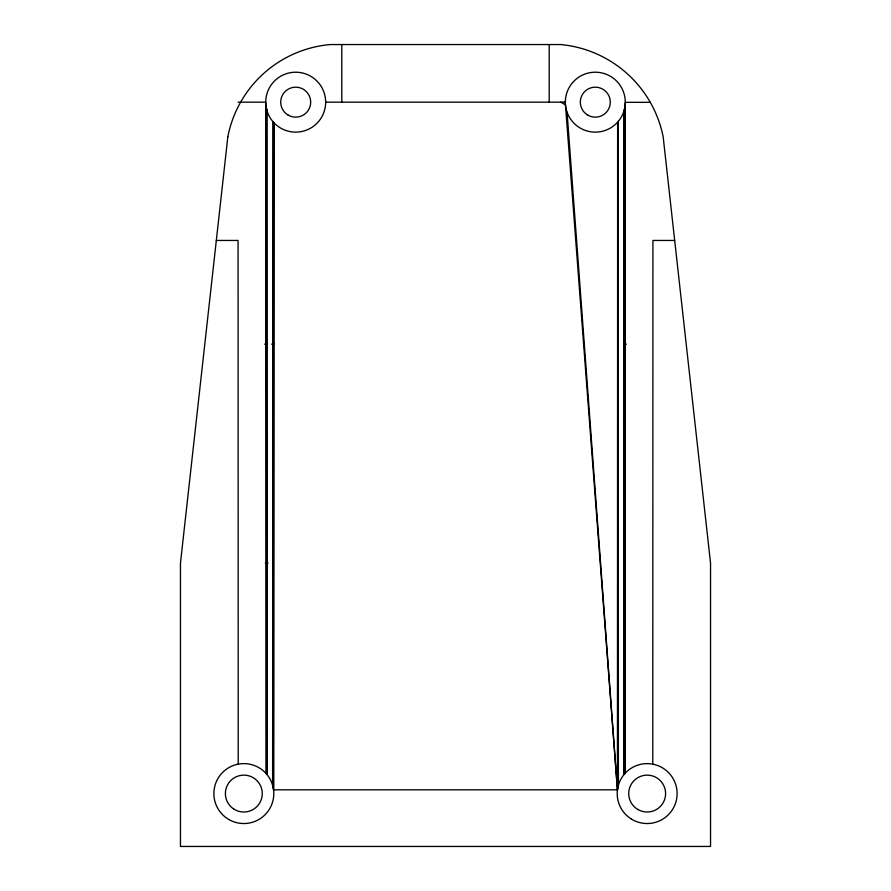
<?xml version="1.0" encoding="UTF-8"?>
<svg xmlns="http://www.w3.org/2000/svg" width="891" height="891" viewBox="0 0 891 891"><rect width="100%" height="100%" fill="white"/><g stroke="black" fill="none" stroke-linecap="round" stroke-linejoin="round"><path stroke-width="1.34" d="M266.309 773.767L266.454 108.702L266.921 110.529L266.921 774.479L266.309 773.767L265.73 102.164L238.075 102.164M272.613 785.216L273.225 121.978L273.849 122.68L273.559 789.816L617.441 789.816L617.73 787.956L618.276 121.41L617.652 122.123L617.441 789.816L565.462 104.804L560.751 102.164L325.66 102.164A29.96 29.96 0 0 1 280.71 128.115A29.96 29.96 0 0 1 280.71 76.225A29.96 29.96 0 0 1 325.66 102.164M273.559 789.816L273.849 122.68M624.079 774.479L624.702 107.967L625.315 773.065L624.079 774.479L624.023 110.707L624.279 109.793L624.691 773.767L624.702 107.967M652.78 764.144L652.925 240.447L674.687 240.447M560.751 102.164L565.34 101.986M650.274 102.32L625.27 102.354A29.96 29.96 0 0 1 580.164 128.026A29.96 29.96 0 0 1 580.487 76.125A29.96 29.96 0 0 1 625.27 102.354L625.315 773.065M216.313 240.447L238.075 240.447L238.22 764.144M264.616 344.16L267.4 344.16M271.577 344.16L274.361 344.16M623.6 344.16L626.384 344.16M265.329 563.101L268.113 563.101M567.055 112.143L617.441 789.816M266.454 108.702L266.921 774.479M618.276 121.41L618.387 785.216M617.652 122.123L617.73 787.956M549.212 44.55L549.212 102.164M341.799 44.55L341.799 102.164M273.225 121.978L273.27 787.956M227.84 136.735L180.461 563.101L180.461 846.45L710.539 846.45L710.539 563.101L663.16 136.735A115.462 115.462 0 0 0 560.751 44.55L330.26 44.55A114.527 114.527 0 0 0 227.84 136.735M288.205 115.139A14.98 14.98 0 0 0 310.681 102.164A14.98 14.98 0 0 0 288.205 89.189A14.98 14.98 0 0 0 288.205 115.139M587.815 115.139A14.98 14.98 0 0 0 610.29 102.164A14.98 14.98 0 0 0 587.815 89.189A14.98 14.98 0 0 0 587.815 115.139M234.155 809.262A18.433 18.433 0 0 0 262.266 794.115A18.433 18.433 0 0 0 235.09 777.342A18.433 18.433 0 0 0 234.155 809.262M637.889 809.507A18.433 18.433 0 0 0 665.599 793.636A18.433 18.433 0 0 0 638.001 777.576A18.433 18.433 0 0 0 637.889 809.507M631.374 819.041A29.96 29.96 0 0 0 677.104 794.516A29.96 29.96 0 0 0 633 767.173A29.96 29.96 0 0 0 631.374 819.041M228.853 819.52A29.96 29.96 0 0 0 273.804 793.58A29.96 29.96 0 0 0 228.853 767.63A29.96 29.96 0 0 0 228.853 819.52"/></g></svg>
